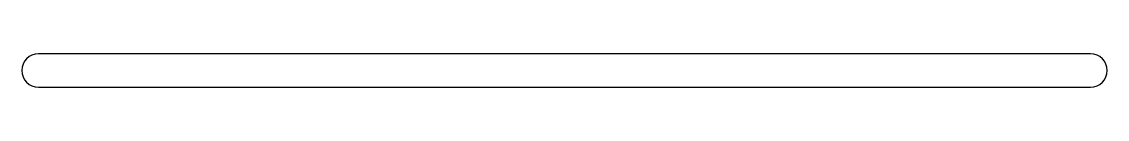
# Model space of a CAD drawing. Header units: millimetres. Extents: x 0 to 130, y 0 to 4.
import ezdxf

# ---------------------------------------------------------------- set-up
doc = ezdxf.new("R2010")
doc.units = ezdxf.units.MM
doc.layers.add('1', color=7, linetype='CONTINUOUS', true_color=0xffffff)

msp = doc.modelspace()

# ---------------------------------------------------------------- linework, layer by layer
at = {"layer": '1', "color": 51, "linetype": 'Continuous'}
for p, q in [((128, 4), (2, 4)), ((2, 0), (128, 0))]:
    msp.add_line(p, q, dxfattribs=at)
for centre, start, end in [((2, 2), 90, 270), ((128, 2), 270, 90)]:
    msp.add_arc(centre, 2, start, end, dxfattribs=at)

doc.saveas('drawing.dxf')
